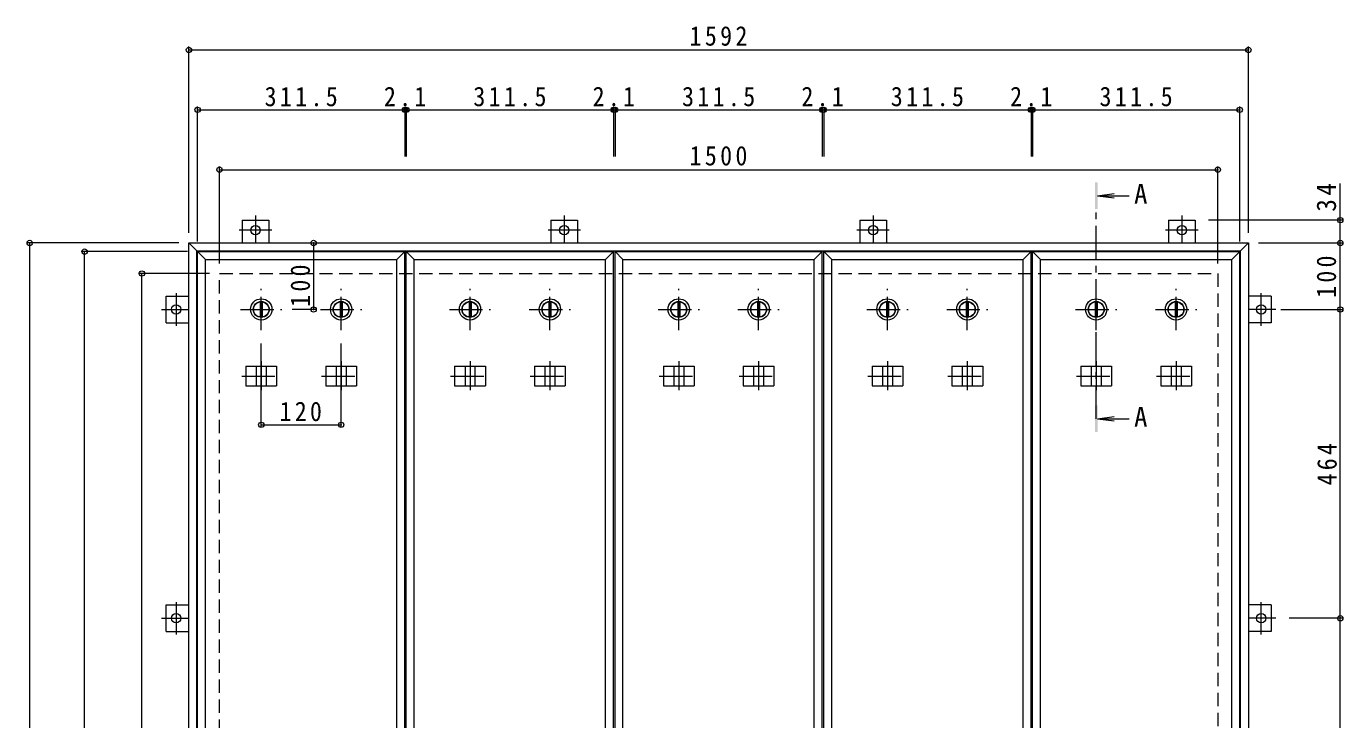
# Model space of a CAD drawing. Units: millimetres at full size, sheet at 1:10. Extents: x -2570 to 2371, y -1962 to 1632.
# Drawn here: x -2122 to -142, y 590 to 1632 of the extents above; entities that cross this region are included whole.
import ezdxf
from ezdxf.enums import TextEntityAlignment as Align

# ---------------------------------------------------------------- set-up
doc = ezdxf.new("R2010")
doc.units = ezdxf.units.MM
doc.header["$LTSCALE"] = 10
doc.header["$PDMODE"] = 32
doc.header["$PDSIZE"] = 8
doc.linetypes.add('CHAIN1', pattern=[8, 5, -1, 1, -1])
doc.linetypes.add('DASHED2', pattern=[3, 2, -1])
for name, color, linetype, lineweight in [('0-1_躯体', 2, 'DASHED2', 9), ('0-2_仕上', 4, 'Continuous', 9), ('0-3_建具', 4, 'Continuous', 9), ('0-5_寸法', 4, 'Continuous', 9), ('0-C', 2, 'Continuous', 9), ('0-E', 3, 'Continuous', 9), ('0-F', 7, 'Continuous', 9)]:
    doc.layers.add(name, color=color, linetype=linetype, lineweight=lineweight)
doc.styles.add('ＭＳ ゴシック', font='')
doc.styles.get('ＭＳ ゴシック').set_extended_font_data('MS Gothic')

msp = doc.modelspace()

# ---------------------------------------------------------------- linework, layer by layer
at = {"layer": '0-1_躯体'}
for p, q in [((-1831.46, 1260.53), (-331.46, 1260.53)), ((-1831.46, -239.47), (-1831.46, 1260.53)), ((-331.46, 1260.53), (-331.46, -239.47))]:
    msp.add_line(p, q, dxfattribs=at)
at = {"layer": '0-2_仕上'}
for p, q in [((-1864.46, -272.47), (-1864.46, 1293.53)), ((-1864.46, 1293.53), (-1552.96, 1293.53)), ((-1552.96, -272.47), (-1552.96, 1293.53)), ((-1550.83, -272.47), (-1550.83, 1293.53)), ((-1550.83, 1293.53), (-1239.33, 1293.53)), ((-1239.33, -272.47), (-1239.33, 1293.53)), ((-1237.21, -272.47), (-1237.21, 1293.53)), ((-1237.21, 1293.53), (-925.71, 1293.53)), ((-925.71, -272.47), (-925.71, 1293.53)), ((-923.58, -272.47), (-923.58, 1293.53)), ((-923.58, 1293.53), (-612.08, 1293.53)), ((-612.08, -272.47), (-612.08, 1293.53)), ((-609.96, -272.47), (-609.96, 1293.53)), ((-609.96, 1293.53), (-298.46, 1293.53)), ((-298.46, -272.47), (-298.46, 1293.53)), ((-1564.96, -260.47), (-1564.96, 1281.53)), ((-1251.33, -260.47), (-1251.33, 1281.53)), ((-937.71, -260.47), (-937.71, 1281.53)), ((-624.08, -260.47), (-624.08, 1281.53)), ((-310.46, -260.47), (-310.46, 1281.53))]:
    msp.add_line(p, q, dxfattribs=at)
for points in [[(-1852.46, -260.47), (-1852.46, 1281.53), (-1864.46, 1293.53)], [(-1852.46, 1281.53), (-1564.96, 1281.53), (-1552.96, 1293.53)], [(-1538.83, -260.47), (-1538.83, 1281.53), (-1550.83, 1293.53)], [(-1538.83, 1281.53), (-1251.33, 1281.53), (-1239.33, 1293.53)], [(-1225.21, -260.47), (-1225.21, 1281.53), (-1237.21, 1293.53)], [(-1225.21, 1281.53), (-937.71, 1281.53), (-925.71, 1293.53)], [(-911.58, -260.47), (-911.58, 1281.53), (-923.58, 1293.53)], [(-911.58, 1281.53), (-624.08, 1281.53), (-612.08, 1293.53)], [(-597.96, -260.47), (-597.96, 1281.53), (-609.96, 1293.53)], [(-597.96, 1281.53), (-310.46, 1281.53), (-298.46, 1293.53)]]:
    msp.add_lwpolyline(points, dxfattribs=at)
at = {"layer": '0-3_建具', "color": 2}
for p, q in [((-1877.46, 1306.53), (-1865.46, 1294.53)), ((-1877.46, 1306.53), (-285.46, 1306.53)), ((-1877.46, -285.47), (-1877.46, 1306.53)), ((-297.46, 1294.53), (-285.46, 1306.53)), ((-285.46, 1306.53), (-285.46, -285.47)), ((-1865.46, 1294.53), (-297.46, 1294.53)), ((-1865.46, -273.47), (-1865.46, 1294.53)), ((-297.46, -273.47), (-297.46, 1294.53))]:
    msp.add_line(p, q, dxfattribs=at)
at = {"layer": '0-3_建具', "linetype": 'CHAIN1'}
for p, q in [((-1768.71, 1128.65), (-1768.71, 1085.41)), ((-1648.71, 1128.65), (-1648.71, 1085.41)), ((-1455.08, 1128.65), (-1455.08, 1085.41)), ((-1335.08, 1128.65), (-1335.08, 1085.41)), ((-1141.46, 1128.65), (-1141.46, 1085.41)), ((-1021.46, 1128.65), (-1021.46, 1085.41)), ((-827.83, 1128.65), (-827.83, 1085.41)), ((-707.83, 1128.65), (-707.83, 1085.41)), ((-514.21, 1128.65), (-514.21, 1085.41)), ((-394.21, 1128.65), (-394.21, 1085.41)), ((-1798.12, 1106.53), (-1739.3, 1106.53)), ((-1678.12, 1106.53), (-1619.3, 1106.53)), ((-1484.49, 1106.53), (-1425.67, 1106.53)), ((-1364.49, 1106.53), (-1305.67, 1106.53)), ((-1170.87, 1106.53), (-1112.05, 1106.53)), ((-1050.87, 1106.53), (-992.05, 1106.53)), ((-857.24, 1106.53), (-798.42, 1106.53)), ((-737.24, 1106.53), (-678.42, 1106.53)), ((-543.62, 1106.53), (-484.8, 1106.53)), ((-423.62, 1106.53), (-364.8, 1106.53))]:
    msp.add_line(p, q, dxfattribs=at)
at = {"layer": '0-3_建具'}
for p, q in [((-1791.79, 1121.53), (-1791.79, 1091.53)), ((-1791.79, 1121.53), (-1745.62, 1121.53)), ((-1776.21, 1121.53), (-1776.21, 1091.53)), ((-1761.21, 1121.53), (-1761.21, 1091.53)), ((-1745.62, 1121.53), (-1745.62, 1091.53)), ((-1671.79, 1121.53), (-1671.79, 1091.53)), ((-1671.79, 1121.53), (-1625.62, 1121.53)), ((-1656.21, 1121.53), (-1656.21, 1091.53)), ((-1641.21, 1121.53), (-1641.21, 1091.53)), ((-1625.62, 1121.53), (-1625.62, 1091.53)), ((-1478.17, 1121.53), (-1478.17, 1091.53)), ((-1478.17, 1121.53), (-1431.99, 1121.53)), ((-1462.58, 1121.53), (-1462.58, 1091.53)), ((-1447.58, 1121.53), (-1447.58, 1091.53)), ((-1431.99, 1121.53), (-1431.99, 1091.53)), ((-1358.17, 1121.53), (-1358.17, 1091.53)), ((-1358.17, 1121.53), (-1311.99, 1121.53)), ((-1342.58, 1121.53), (-1342.58, 1091.53)), ((-1327.58, 1121.53), (-1327.58, 1091.53)), ((-1311.99, 1121.53), (-1311.99, 1091.53)), ((-1164.54, 1121.53), (-1164.54, 1091.53)), ((-1164.54, 1121.53), (-1118.37, 1121.53)), ((-1148.96, 1121.53), (-1148.96, 1091.53)), ((-1133.96, 1121.53), (-1133.96, 1091.53)), ((-1118.37, 1121.53), (-1118.37, 1091.53)), ((-1044.54, 1121.53), (-1044.54, 1091.53)), ((-1044.54, 1121.53), (-998.37, 1121.53)), ((-1028.96, 1121.53), (-1028.96, 1091.53)), ((-1013.96, 1121.53), (-1013.96, 1091.53)), ((-998.37, 1121.53), (-998.37, 1091.53)), ((-850.92, 1121.53), (-850.92, 1091.53)), ((-850.92, 1121.53), (-804.74, 1121.53)), ((-835.33, 1121.53), (-835.33, 1091.53)), ((-820.33, 1121.53), (-820.33, 1091.53)), ((-804.74, 1121.53), (-804.74, 1091.53)), ((-730.92, 1121.53), (-730.92, 1091.53)), ((-730.92, 1121.53), (-684.74, 1121.53)), ((-715.33, 1121.53), (-715.33, 1091.53)), ((-700.33, 1121.53), (-700.33, 1091.53)), ((-684.74, 1121.53), (-684.74, 1091.53)), ((-537.29, 1121.53), (-537.29, 1091.53)), ((-537.29, 1121.53), (-491.12, 1121.53)), ((-521.71, 1121.53), (-521.71, 1091.53)), ((-506.71, 1121.53), (-506.71, 1091.53)), ((-491.12, 1121.53), (-491.12, 1091.53)), ((-417.29, 1121.53), (-417.29, 1091.53)), ((-417.29, 1121.53), (-371.12, 1121.53)), ((-401.71, 1121.53), (-401.71, 1091.53)), ((-386.71, 1121.53), (-386.71, 1091.53)), ((-371.12, 1121.53), (-371.12, 1091.53)), ((-1791.79, 1091.53), (-1745.62, 1091.53)), ((-1671.79, 1091.53), (-1625.62, 1091.53)), ((-1478.17, 1091.53), (-1431.99, 1091.53)), ((-1358.17, 1091.53), (-1311.99, 1091.53)), ((-1164.54, 1091.53), (-1118.37, 1091.53)), ((-1044.54, 1091.53), (-998.37, 1091.53)), ((-850.92, 1091.53), (-804.74, 1091.53)), ((-730.92, 1091.53), (-684.74, 1091.53)), ((-537.29, 1091.53), (-491.12, 1091.53)), ((-417.29, 1091.53), (-371.12, 1091.53))]:
    msp.add_line(p, q, dxfattribs=at)
at = {"layer": '0-5_寸法'}
for p, q in [((-512.21, 1377.35), (-487.42, 1380.61)), ((-512.21, 1377.35), (-487.42, 1374.09)), ((-512.21, 1377.35), (-464.74, 1377.35)), ((-512.21, 1042.22), (-487.42, 1045.49)), ((-512.21, 1042.22), (-487.42, 1038.96)), ((-512.21, 1042.22), (-464.74, 1042.22))]:
    msp.add_line(p, q, dxfattribs=at)
at = {"layer": '0-5_寸法', "linetype": 'CHAIN1'}
msp.add_line((-514.21, 1042.22), (-514.21, 1357.35), dxfattribs=at)
at = {"layer": '0-5_寸法'}
for points in [[(-512.21, 1397.35), (-516.21, 1397.35), (-512.21, 1357.35), (-516.21, 1357.35)], [(-512.21, 1022.22), (-516.21, 1022.22), (-512.21, 1062.22), (-516.21, 1062.22)]]:
    msp.add_solid(points, dxfattribs=at)
at = {"layer": '0-C', "linetype": 'CHAIN1'}
for p, q in [((-1768.71, 1175.53), (-1768.71, 1237.53)), ((-1648.71, 1175.53), (-1648.71, 1237.53)), ((-1455.08, 1175.53), (-1455.08, 1237.53)), ((-1335.08, 1175.53), (-1335.08, 1237.53)), ((-1141.46, 1175.53), (-1141.46, 1237.53)), ((-1021.46, 1175.53), (-1021.46, 1237.53)), ((-827.83, 1175.53), (-827.83, 1237.53)), ((-707.83, 1175.53), (-707.83, 1237.53)), ((-514.21, 1175.53), (-514.21, 1237.53)), ((-394.21, 1175.53), (-394.21, 1237.53)), ((-1799.71, 1206.53), (-1737.71, 1206.53)), ((-1679.71, 1206.53), (-1617.71, 1206.53)), ((-1486.08, 1206.53), (-1424.08, 1206.53)), ((-1366.08, 1206.53), (-1304.08, 1206.53)), ((-1172.46, 1206.53), (-1110.46, 1206.53)), ((-1052.46, 1206.53), (-990.46, 1206.53)), ((-858.83, 1206.53), (-796.83, 1206.53)), ((-738.83, 1206.53), (-676.83, 1206.53)), ((-545.21, 1206.53), (-483.21, 1206.53)), ((-425.21, 1206.53), (-363.21, 1206.53))]:
    msp.add_line(p, q, dxfattribs=at)
at = {"layer": '0-C'}
for p, q in [((-1770.21, 1217.93), (-1770.21, 1195.13)), ((-1767.21, 1217.93), (-1767.21, 1195.13)), ((-1650.21, 1217.93), (-1650.21, 1195.13)), ((-1647.21, 1217.93), (-1647.21, 1195.13)), ((-1456.58, 1217.93), (-1456.58, 1195.13)), ((-1453.58, 1217.93), (-1453.58, 1195.13)), ((-1336.58, 1217.93), (-1336.58, 1195.13)), ((-1333.58, 1217.93), (-1333.58, 1195.13)), ((-1142.96, 1217.93), (-1142.96, 1195.13)), ((-1139.96, 1217.93), (-1139.96, 1195.13)), ((-1022.96, 1217.93), (-1022.96, 1195.13)), ((-1019.96, 1217.93), (-1019.96, 1195.13)), ((-829.33, 1217.93), (-829.33, 1195.13)), ((-826.33, 1217.93), (-826.33, 1195.13)), ((-709.33, 1217.93), (-709.33, 1195.13)), ((-706.33, 1217.93), (-706.33, 1195.13)), ((-515.71, 1217.93), (-515.71, 1195.13)), ((-512.71, 1217.93), (-512.71, 1195.13)), ((-395.71, 1217.93), (-395.71, 1195.13)), ((-392.71, 1217.93), (-392.71, 1195.13))]:
    msp.add_line(p, q, dxfattribs=at)
for centre, radius in [((-1768.71, 1206.53), 16), ((-1768.71, 1206.53), 12), ((-1768.71, 1206.53), 11.5), ((-1648.71, 1206.53), 16), ((-1648.71, 1206.53), 12), ((-1648.71, 1206.53), 11.5), ((-1455.08, 1206.53), 16), ((-1455.08, 1206.53), 12), ((-1455.08, 1206.53), 11.5), ((-1335.08, 1206.53), 16), ((-1335.08, 1206.53), 12), ((-1335.08, 1206.53), 11.5), ((-1141.46, 1206.53), 16), ((-1141.46, 1206.53), 12), ((-1141.46, 1206.53), 11.5), ((-1021.46, 1206.53), 16), ((-1021.46, 1206.53), 12), ((-1021.46, 1206.53), 11.5), ((-827.83, 1206.53), 16), ((-827.83, 1206.53), 12), ((-827.83, 1206.53), 11.5), ((-707.83, 1206.53), 16), ((-707.83, 1206.53), 12), ((-707.83, 1206.53), 11.5), ((-514.21, 1206.53), 16), ((-514.21, 1206.53), 12), ((-514.21, 1206.53), 11.5), ((-394.21, 1206.53), 16), ((-394.21, 1206.53), 12), ((-394.21, 1206.53), 11.5)]:
    msp.add_circle(centre, radius, dxfattribs=at)
at = {"layer": '0-E', "linetype": 'CHAIN1'}
for p, q in [((-1777.46, 1347.71), (-1777.46, 1306.53)), ((-1313.46, 1347.71), (-1313.46, 1306.53)), ((-849.46, 1347.71), (-849.46, 1306.53)), ((-385.46, 1347.71), (-385.46, 1306.53)), ((-1753.08, 1325.73), (-1801.83, 1325.73)), ((-1289.08, 1325.73), (-1337.83, 1325.73)), ((-825.08, 1325.73), (-873.83, 1325.73)), ((-361.08, 1325.73), (-409.83, 1325.73)), ((-1896.66, 1230.91), (-1896.66, 1182.16)), ((-266.26, 1182.16), (-266.26, 1230.91)), ((-1918.63, 1206.53), (-1877.46, 1206.53)), ((-244.28, 1206.53), (-285.46, 1206.53)), ((-1896.66, 766.91), (-1896.66, 718.16)), ((-266.26, 718.15), (-266.26, 766.91)), ((-1918.63, 742.53), (-1877.46, 742.53)), ((-244.28, 742.53), (-285.46, 742.53))]:
    msp.add_line(p, q, dxfattribs=at)
at = {"layer": '0-E'}
for p, q in [((-1797.46, 1340.73), (-1757.46, 1340.73)), ((-1797.46, 1340.73), (-1797.46, 1306.53)), ((-1757.46, 1340.73), (-1757.46, 1306.53)), ((-1333.46, 1340.73), (-1293.46, 1340.73)), ((-1333.46, 1340.73), (-1333.46, 1306.53)), ((-1293.46, 1340.73), (-1293.46, 1306.53)), ((-869.46, 1340.73), (-829.46, 1340.73)), ((-869.46, 1340.73), (-869.46, 1306.53)), ((-829.46, 1340.73), (-829.46, 1306.53)), ((-405.46, 1340.73), (-365.46, 1340.73)), ((-405.46, 1340.73), (-405.46, 1306.53)), ((-365.46, 1340.73), (-365.46, 1306.53)), ((-1911.66, 1186.53), (-1911.66, 1226.53)), ((-1911.66, 1226.53), (-1877.46, 1226.53)), ((-251.26, 1226.53), (-285.46, 1226.53)), ((-251.26, 1226.53), (-251.26, 1186.53)), ((-1911.66, 1186.53), (-1877.46, 1186.53)), ((-251.26, 1186.53), (-285.46, 1186.53)), ((-1911.66, 722.53), (-1911.66, 762.53)), ((-1911.66, 762.53), (-1877.46, 762.53)), ((-251.26, 762.53), (-285.46, 762.53)), ((-251.26, 762.53), (-251.26, 722.53)), ((-1911.66, 722.53), (-1877.46, 722.53)), ((-251.26, 722.53), (-285.46, 722.53))]:
    msp.add_line(p, q, dxfattribs=at)
for centre in [(-1777.46, 1325.73), (-1313.46, 1325.73), (-849.46, 1325.73), (-385.46, 1325.73), (-1896.66, 1206.53), (-266.26, 1206.53), (-1896.66, 742.53), (-266.26, 742.53)]:
    msp.add_circle(centre, 7, dxfattribs=at)
at = {"layer": '0-F'}
for p, q in [((-1877.46, 1321.53), (-1877.46, 1601.53)), ((-1877.46, 1596.53), (-285.46, 1596.53)), ((-285.46, 1321.53), (-285.46, 1601.53)), ((-1864.46, 1308.53), (-1864.46, 1511.53)), ((-1864.46, 1506.53), (-1552.96, 1506.53)), ((-1552.96, 1509.53), (-1552.96, 1436.37)), ((-1552.96, 1506.53), (-1550.83, 1506.53)), ((-1550.83, 1509.53), (-1550.83, 1436.37)), ((-1550.83, 1506.53), (-1239.33, 1506.53)), ((-1239.33, 1509.53), (-1239.33, 1436.37)), ((-1239.33, 1506.53), (-1237.21, 1506.53)), ((-1237.21, 1509.53), (-1237.21, 1436.37)), ((-1237.21, 1506.53), (-925.71, 1506.53)), ((-925.71, 1509.53), (-925.71, 1436.37)), ((-925.71, 1506.53), (-923.58, 1506.53)), ((-923.58, 1509.53), (-923.58, 1436.37)), ((-923.58, 1506.53), (-612.08, 1506.53)), ((-612.08, 1509.53), (-612.08, 1436.37)), ((-612.08, 1506.53), (-609.96, 1506.53)), ((-609.96, 1509.53), (-609.96, 1436.37)), ((-609.96, 1506.53), (-298.46, 1506.53)), ((-298.46, 1308.53), (-298.46, 1511.53)), ((-1831.46, 1275.53), (-1831.46, 1421.53)), ((-1831.46, 1416.53), (-331.46, 1416.53)), ((-331.46, 1275.53), (-331.46, 1421.53)), ((-147.37, 1340.73), (-147.37, 1395.91)), ((-142.37, 1340.73), (-345.46, 1340.73)), ((-147.37, 1306.53), (-147.37, 1340.73)), ((-1892.46, 1306.53), (-2121.71, 1306.53)), ((-2116.71, -285.47), (-2116.71, 1306.53)), ((-1690.14, 1306.53), (-1690.14, 1206.53)), ((-270.46, 1306.53), (-142.37, 1306.53)), ((-147.37, 1206.53), (-147.37, 1306.53)), ((-1879.46, 1293.53), (-2039.25, 1293.53)), ((-2034.25, -272.47), (-2034.25, 1293.53)), ((-1846.46, 1260.53), (-1953.08, 1260.53)), ((-1948.08, -239.47), (-1948.08, 1260.53)), ((-1687.14, 1206.53), (-1722.53, 1206.53)), ((-236.53, 1206.53), (-142.37, 1206.53)), ((-147.37, 742.53), (-147.37, 1206.53)), ((-1768.71, 1030.23), (-1768.71, 1155.53)), ((-1648.71, 1030.23), (-1648.71, 1155.53)), ((-1768.71, 1033.23), (-1648.71, 1033.23)), ((-144.37, 742.53), (-224.28, 742.53)), ((-147.37, 278.53), (-147.37, 742.53))]:
    msp.add_line(p, q, dxfattribs=at)
for p in [(-1877.46, 1596.53), (-285.46, 1596.53), (-1864.46, 1506.53), (-1552.96, 1506.53), (-1550.83, 1506.53), (-1239.33, 1506.53), (-1237.21, 1506.53), (-925.71, 1506.53), (-923.58, 1506.53), (-612.08, 1506.53), (-609.96, 1506.53), (-298.46, 1506.53), (-1831.46, 1416.53), (-331.46, 1416.53), (-147.37, 1340.73), (-2116.71, 1306.53), (-1690.14, 1306.53), (-147.37, 1306.53), (-2034.25, 1293.53), (-1948.08, 1260.53), (-1690.14, 1206.53), (-147.37, 1206.53), (-1768.71, 1033.23), (-1648.71, 1033.23), (-147.37, 742.53)]:
    msp.add_point(p, dxfattribs=at)

# ---------------------------------------------------------------- texts
at = {"layer": '0-5_寸法', "color": 2, "style": 'ＭＳ ゴシック'}
for p in [(-457.18, 1356.95), (-457.18, 1021.83)]:
    msp.add_text('A', height=29.33, dxfattribs=at).set_placement(p, align=Align.BOTTOM_LEFT)
at = {"layer": '0-F', "color": 2, "char_height": 29.33, "attachment_point": 7, "style": 'ＭＳ ゴシック'}
for s, insert in [('\\T1.28;\\W0.9;1592', (-1125.21, 1602.53)), ('\\T1.28;\\W0.9;311.5', (-1763.71, 1511.53)), ('\\T1.27;\\W0.9;2.1', (-1584.39, 1511.53)), ('\\T1.28;\\W0.9;311.5', (-1450.08, 1511.53)), ('\\T1.27;\\W0.9;2.1', (-1270.77, 1511.53)), ('\\T1.28;\\W0.9;311.5', (-1136.46, 1511.53)), ('\\T1.27;\\W0.9;2.1', (-957.14, 1511.53)), ('\\T1.28;\\W0.9;311.5', (-822.83, 1511.53)), ('\\T1.27;\\W0.9;2.1', (-643.52, 1511.53)), ('\\T1.28;\\W0.9;311.5', (-509.21, 1511.53)), ('\\T1.28;\\W0.9;1500', (-1125.21, 1422.53)), ('\\T1.27;\\W0.9;120', (-1741.21, 1038.23))]:
    msp.add_mtext(s, dxfattribs=dict(at, insert=insert))
at = {"layer": '0-F', "color": 2, "char_height": 29.33, "attachment_point": 7, "rotation": 90, "style": 'ＭＳ ゴシック'}
for s, insert in [('\\T1.27;\\W0.95;34', (-153.37, 1353.41)), ('\\T1.27;\\W0.9;100', (-1695.14, 1210.54)), ('\\T1.27;\\W0.9;100', (-153.37, 1224.03)), ('\\T1.27;\\W0.9;464', (-152.37, 942.03))]:
    msp.add_mtext(s, dxfattribs=dict(at, insert=insert))

doc.saveas('drawing.dxf')
